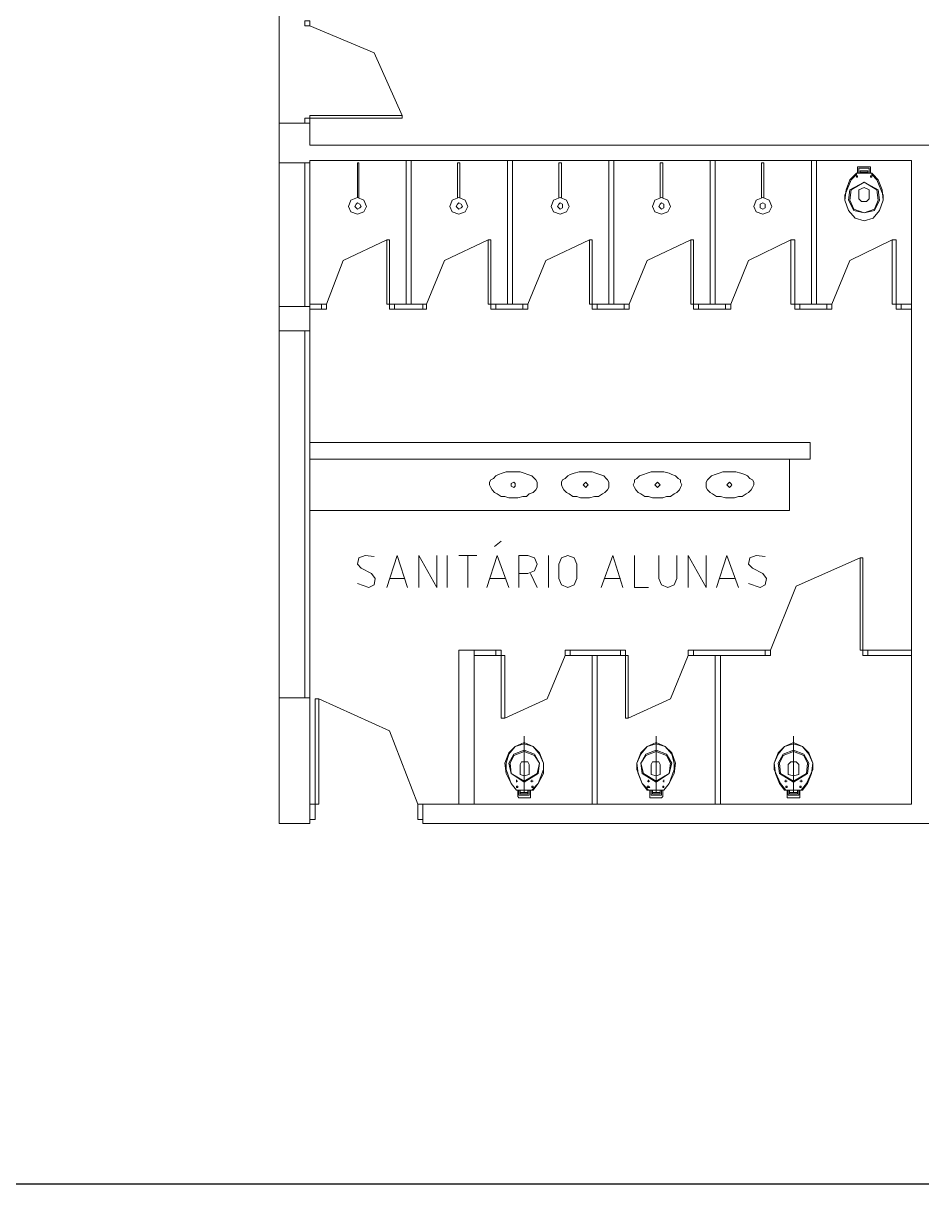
# Model space of a CAD drawing. Header units: millimetres. Extents: x 379 to 563, y 812 to 870.
# Drawn here: x 452.51 to 461.28, y 811.98 to 823.32 of the extents above; entities that cross this region are included whole.
import ezdxf

# ---------------------------------------------------------------- set-up
doc = ezdxf.new("R2010")
doc.units = ezdxf.units.MM

msp = doc.modelspace()

# ---------------------------------------------------------------- linework, layer by layer
msp.add_line((451.749, 811.979), (468.86, 811.979))
at = {"color": 7, "lineweight": 0}
for points in [[(455.306, 815.5), (455.005, 815.5), (455.005, 837.794)], [(455.256, 823.29), (455.306, 823.29), (455.306, 823.34), (455.256, 823.34), (455.256, 823.29), (455.256, 823.29)], [(456.207, 822.414), (455.932, 823.027), (455.306, 823.29)], [(455.005, 822.338), (455.306, 822.338)], [(455.256, 822.338), (455.306, 822.338), (455.306, 822.388), (455.256, 822.388), (455.256, 822.338), (455.256, 822.338)], [(455.306, 822.388), (456.207, 822.388), (456.207, 822.414), (455.306, 822.414), (455.306, 822.388), (455.306, 822.388)], [(455.306, 822.125), (455.306, 822.338)], [(467.367, 822.125), (455.306, 822.125)], [(455.306, 821.975), (461.18, 821.975)], [(455.306, 815.5), (455.306, 821.975)], [(456.245, 820.572), (456.245, 821.975)], [(456.295, 820.572), (456.295, 821.975)], [(457.234, 820.572), (457.234, 821.975)], [(457.285, 820.572), (457.285, 821.975)], [(458.224, 820.572), (458.224, 821.975)], [(458.274, 820.572), (458.274, 821.975)], [(459.213, 820.572), (459.213, 821.975)], [(459.264, 820.572), (459.264, 821.975)], [(460.203, 820.572), (460.203, 821.975)], [(460.253, 820.572), (460.253, 821.975)], [(461.18, 821.975), (461.18, 815.688)], [(455.005, 821.95), (455.306, 821.95)], [(455.256, 820.547), (455.256, 821.95)], [(455.769, 821.612), (455.769, 821.95), (455.782, 821.95), (455.782, 821.612)], [(456.746, 821.612), (456.746, 821.95), (456.771, 821.95), (456.771, 821.612)], [(457.735, 821.612), (457.735, 821.95), (457.761, 821.95), (457.761, 821.612)], [(458.725, 821.612), (458.725, 821.95), (458.75, 821.95), (458.75, 821.612)], [(459.714, 821.612), (459.714, 821.95), (459.739, 821.95), (459.739, 821.612)], [(460.579, 821.787), (460.541, 821.687), (460.529, 821.587), (460.566, 821.487), (460.629, 821.412), (460.716, 821.386), (460.804, 821.412), (460.867, 821.487), (460.904, 821.587), (460.892, 821.687), (460.854, 821.787), (460.804, 821.837), (460.792, 821.85), (460.779, 821.85), (460.779, 821.9)], [(460.654, 821.9), (460.654, 821.85), (460.641, 821.85), (460.629, 821.837)], [(460.666, 821.913), (460.654, 821.913), (460.654, 821.9)], [(460.766, 821.913), (460.716, 821.913), (460.666, 821.913)], [(460.766, 821.9), (460.716, 821.9), (460.666, 821.9)], [(460.666, 821.9), (460.666, 821.887)], [(460.666, 821.887), (460.666, 821.85)], [(460.679, 821.85), (460.679, 821.862), (460.679, 821.875), (460.716, 821.875)], [(460.754, 821.862), (460.716, 821.862), (460.679, 821.862)], [(460.754, 821.85), (460.754, 821.862), (460.754, 821.875), (460.716, 821.875)], [(460.779, 821.9), (460.779, 821.913), (460.766, 821.913)], [(460.766, 821.887), (460.766, 821.9)], [(460.766, 821.85), (460.766, 821.887)], [(460.716, 821.386), (460.629, 821.412), (460.566, 821.487), (460.529, 821.587), (460.529, 821.637), (460.591, 821.787), (460.641, 821.837), (460.641, 821.85)], [(460.629, 821.837), (460.579, 821.787)], [(460.716, 821.762), (460.579, 821.687)], [(460.716, 821.762), (460.591, 821.687)], [(460.654, 821.812), (460.654, 821.825), (460.641, 821.825), (460.641, 821.812), (460.654, 821.812), (460.654, 821.812)], [(460.654, 821.85), (460.716, 821.85)], [(460.779, 821.85), (460.716, 821.85)], [(460.854, 821.687), (460.716, 821.762)], [(460.842, 821.687), (460.716, 821.762)], [(460.792, 821.812), (460.792, 821.825), (460.779, 821.825), (460.779, 821.812), (460.792, 821.812), (460.792, 821.812)], [(460.792, 821.837), (460.792, 821.85)], [(460.842, 821.787), (460.792, 821.837)], [(460.904, 821.637), (460.842, 821.787)], [(460.579, 821.687), (460.566, 821.587)], [(460.591, 821.687), (460.579, 821.587)], [(460.766, 821.687), (460.716, 821.712), (460.666, 821.687)], [(460.666, 821.687), (460.666, 821.599), (460.691, 821.574)], [(460.741, 821.574), (460.766, 821.599), (460.766, 821.687)], [(460.854, 821.587), (460.842, 821.687)], [(460.867, 821.587), (460.854, 821.687)], [(460.904, 821.587), (460.904, 821.637)], [(455.857, 821.524), (455.832, 821.587), (455.769, 821.612), (455.706, 821.587), (455.681, 821.524), (455.706, 821.474), (455.769, 821.449), (455.832, 821.474), (455.857, 821.524), (455.857, 821.524)], [(455.807, 821.524), (455.794, 821.549), (455.769, 821.562), (455.757, 821.549), (455.744, 821.524), (455.757, 821.512), (455.769, 821.499), (455.794, 821.512), (455.807, 821.524), (455.807, 821.524)], [(456.846, 821.524), (456.821, 821.587), (456.759, 821.612), (456.696, 821.587), (456.671, 821.524), (456.696, 821.474), (456.759, 821.449), (456.821, 821.474), (456.846, 821.524), (456.846, 821.524)], [(456.796, 821.524), (456.784, 821.549), (456.759, 821.562), (456.746, 821.549), (456.733, 821.524), (456.746, 821.512), (456.759, 821.499), (456.784, 821.512), (456.796, 821.524), (456.796, 821.524)], [(457.836, 821.524), (457.811, 821.587), (457.748, 821.612), (457.685, 821.587), (457.66, 821.524), (457.685, 821.474), (457.748, 821.449), (457.811, 821.474), (457.836, 821.524), (457.836, 821.524)], [(457.773, 821.524), (457.773, 821.549), (457.748, 821.562), (457.735, 821.549), (457.723, 821.524), (457.735, 821.512), (457.748, 821.499), (457.773, 821.512), (457.773, 821.524), (457.773, 821.524)], [(458.825, 821.524), (458.8, 821.587), (458.737, 821.612), (458.675, 821.587), (458.65, 821.524), (458.675, 821.474), (458.737, 821.449), (458.8, 821.474), (458.825, 821.524), (458.825, 821.524)], [(458.763, 821.524), (458.763, 821.549), (458.737, 821.562), (458.725, 821.549), (458.712, 821.524), (458.725, 821.512), (458.737, 821.499), (458.763, 821.512), (458.763, 821.524), (458.763, 821.524)], [(459.815, 821.524), (459.79, 821.587), (459.727, 821.612), (459.664, 821.587), (459.639, 821.524), (459.664, 821.474), (459.727, 821.449), (459.79, 821.474), (459.815, 821.524), (459.815, 821.524)], [(459.752, 821.524), (459.752, 821.549), (459.727, 821.562), (459.702, 821.549), (459.702, 821.524), (459.702, 821.512), (459.727, 821.499), (459.752, 821.512), (459.752, 821.524), (459.752, 821.524)], [(460.566, 821.587), (460.616, 821.487)], [(460.579, 821.587), (460.616, 821.499)], [(460.691, 821.574), (460.741, 821.574)], [(460.817, 821.487), (460.867, 821.587)], [(460.817, 821.499), (460.854, 821.587)], [(460.867, 821.487), (460.904, 821.587)], [(460.616, 821.499), (460.716, 821.462)], [(460.616, 821.487), (460.716, 821.462)], [(460.716, 821.462), (460.817, 821.499)], [(460.716, 821.462), (460.817, 821.487)], [(460.716, 821.386), (460.804, 821.412)], [(460.804, 821.412), (460.867, 821.487)], [(456.057, 821.199), (455.631, 820.998), (455.468, 820.572)], [(456.057, 820.572), (456.082, 820.572), (456.082, 821.199), (456.057, 821.199), (456.057, 820.572), (456.057, 820.572)], [(457.047, 821.199), (456.621, 820.998), (456.445, 820.572)], [(457.047, 820.572), (457.072, 820.572), (457.072, 821.199), (457.047, 821.199), (457.047, 820.572), (457.047, 820.572)], [(458.036, 821.199), (457.61, 820.998), (457.435, 820.572)], [(458.036, 820.572), (458.061, 820.572), (458.061, 821.199), (458.036, 821.199), (458.036, 820.572), (458.036, 820.572)], [(459.026, 821.199), (458.6, 820.998), (458.424, 820.572)], [(459.026, 820.572), (459.051, 820.572), (459.051, 821.199), (459.026, 821.199), (459.026, 820.572), (459.026, 820.572)], [(460.002, 821.199), (459.589, 820.998), (459.414, 820.572)], [(460.002, 820.572), (460.04, 820.572), (460.04, 821.199), (460.002, 821.199), (460.002, 820.572), (460.002, 820.572)], [(460.992, 821.199), (460.579, 820.998), (460.403, 820.572)], [(460.992, 820.572), (461.03, 820.572), (461.03, 821.199), (460.992, 821.199), (460.992, 820.572), (460.992, 820.572)], [(455.005, 820.547), (455.306, 820.547)], [(455.306, 820.572), (455.418, 820.572)], [(455.306, 820.522), (455.418, 820.522)], [(455.418, 820.522), (455.468, 820.522), (455.468, 820.572), (455.418, 820.572), (455.418, 820.522), (455.418, 820.522)], [(456.082, 820.522), (456.132, 820.522), (456.132, 820.572), (456.082, 820.572), (456.082, 820.522), (456.082, 820.522)], [(456.132, 820.572), (456.408, 820.572)], [(456.132, 820.522), (456.245, 820.522)], [(456.245, 820.522), (456.408, 820.522)], [(456.408, 820.522), (456.445, 820.522), (456.445, 820.572), (456.408, 820.572), (456.408, 820.522), (456.408, 820.522)], [(457.072, 820.522), (457.122, 820.522), (457.122, 820.572), (457.072, 820.572), (457.072, 820.522), (457.072, 820.522)], [(457.122, 820.572), (457.385, 820.572)], [(457.122, 820.522), (457.234, 820.522)], [(457.234, 820.522), (457.385, 820.522)], [(457.385, 820.522), (457.435, 820.522), (457.435, 820.572), (457.385, 820.572), (457.385, 820.522), (457.385, 820.522)], [(458.061, 820.522), (458.111, 820.522), (458.111, 820.572), (458.061, 820.572), (458.061, 820.522), (458.061, 820.522)], [(458.111, 820.572), (458.374, 820.572)], [(458.111, 820.522), (458.224, 820.522)], [(458.224, 820.522), (458.374, 820.522)], [(458.374, 820.522), (458.424, 820.522), (458.424, 820.572), (458.374, 820.572), (458.374, 820.522), (458.374, 820.522)], [(459.051, 820.522), (459.101, 820.522), (459.101, 820.572), (459.051, 820.572), (459.051, 820.522), (459.051, 820.522)], [(459.101, 820.572), (459.364, 820.572)], [(459.101, 820.522), (459.213, 820.522)], [(459.213, 820.522), (459.364, 820.522)], [(459.364, 820.522), (459.414, 820.522), (459.414, 820.572), (459.364, 820.572), (459.364, 820.522), (459.364, 820.522)], [(460.04, 820.522), (460.09, 820.522), (460.09, 820.572), (460.04, 820.572), (460.04, 820.522), (460.04, 820.522)], [(460.09, 820.572), (460.353, 820.572)], [(460.09, 820.522), (460.203, 820.522)], [(460.203, 820.522), (460.353, 820.522)], [(460.353, 820.522), (460.403, 820.522), (460.403, 820.572), (460.353, 820.572), (460.353, 820.522), (460.353, 820.522)], [(461.03, 820.522), (461.08, 820.522), (461.08, 820.572), (461.03, 820.572), (461.03, 820.522), (461.03, 820.522)], [(461.08, 820.572), (461.18, 820.572)], [(461.08, 820.522), (461.18, 820.522)], [(455.005, 820.309), (455.306, 820.309)], [(455.256, 816.727), (455.256, 820.309)], [(455.306, 819.22), (460.19, 819.22)], [(460.19, 819.22), (460.19, 819.057)], [(455.306, 819.057), (460.19, 819.057)], [(459.99, 819.057), (459.99, 818.556)], [(457.297, 818.681), (457.335, 818.681), (457.385, 818.694), (457.422, 818.694), (457.447, 818.719), (457.485, 818.731), (457.51, 818.756), (457.523, 818.781), (457.523, 818.806), (457.523, 818.831), (457.51, 818.856), (457.498, 818.869), (457.472, 818.894), (457.435, 818.907), (457.397, 818.919), (457.36, 818.932), (457.31, 818.932), (457.272, 818.932), (457.222, 818.932), (457.184, 818.919), (457.147, 818.907), (457.122, 818.894), (457.097, 818.869), (457.072, 818.856), (457.059, 818.831), (457.059, 818.806), (457.072, 818.781), (457.084, 818.756), (457.109, 818.731), (457.134, 818.719), (457.172, 818.694), (457.209, 818.694), (457.247, 818.681), (457.297, 818.681), (457.297, 818.681)], [(457.999, 818.681), (458.036, 818.681), (458.086, 818.694), (458.124, 818.694), (458.161, 818.719), (458.186, 818.731), (458.211, 818.756), (458.224, 818.781), (458.224, 818.806), (458.224, 818.831), (458.211, 818.856), (458.199, 818.869), (458.174, 818.894), (458.136, 818.907), (458.099, 818.919), (458.061, 818.932), (458.024, 818.932), (457.973, 818.932), (457.936, 818.932), (457.886, 818.919), (457.848, 818.907), (457.823, 818.894), (457.798, 818.869), (457.773, 818.856), (457.761, 818.831), (457.761, 818.806), (457.773, 818.781), (457.786, 818.756), (457.811, 818.731), (457.836, 818.719), (457.873, 818.694), (457.911, 818.694), (457.948, 818.681), (457.999, 818.681), (457.999, 818.681)], [(458.7, 818.681), (458.75, 818.681), (458.788, 818.694), (458.825, 818.694), (458.863, 818.719), (458.888, 818.731), (458.913, 818.756), (458.925, 818.781), (458.938, 818.806), (458.925, 818.831), (458.925, 818.856), (458.9, 818.869), (458.875, 818.894), (458.838, 818.907), (458.813, 818.919), (458.763, 818.932), (458.725, 818.932), (458.675, 818.932), (458.637, 818.932), (458.6, 818.919), (458.562, 818.907), (458.525, 818.894), (458.499, 818.869), (458.474, 818.856), (458.474, 818.831), (458.462, 818.806), (458.474, 818.781), (458.487, 818.756), (458.512, 818.731), (458.537, 818.719), (458.575, 818.694), (458.612, 818.694), (458.65, 818.681), (458.7, 818.681), (458.7, 818.681)], [(459.401, 818.681), (459.451, 818.681), (459.489, 818.694), (459.527, 818.694), (459.564, 818.719), (459.589, 818.731), (459.614, 818.756), (459.627, 818.781), (459.639, 818.806), (459.639, 818.831), (459.627, 818.856), (459.602, 818.869), (459.577, 818.894), (459.552, 818.907), (459.514, 818.919), (459.464, 818.932), (459.426, 818.932), (459.376, 818.932), (459.339, 818.932), (459.301, 818.919), (459.264, 818.907), (459.226, 818.894), (459.201, 818.869), (459.188, 818.856), (459.176, 818.831), (459.176, 818.806), (459.176, 818.781), (459.188, 818.756), (459.213, 818.731), (459.238, 818.719), (459.276, 818.694), (459.314, 818.694), (459.364, 818.681), (459.401, 818.681), (459.401, 818.681)], [(457.31, 818.806), (457.31, 818.819), (457.297, 818.831), (457.272, 818.819), (457.272, 818.806), (457.272, 818.794), (457.297, 818.781), (457.31, 818.794), (457.31, 818.806), (457.31, 818.806)], [(458.024, 818.806), (458.011, 818.819), (457.999, 818.831), (457.986, 818.819), (457.973, 818.806), (457.986, 818.794), (457.999, 818.781), (458.011, 818.794), (458.024, 818.806), (458.024, 818.806)], [(458.725, 818.806), (458.712, 818.819), (458.7, 818.831), (458.687, 818.819), (458.675, 818.806), (458.687, 818.794), (458.7, 818.781), (458.712, 818.794), (458.725, 818.806), (458.725, 818.806)], [(459.426, 818.806), (459.414, 818.819), (459.401, 818.831), (459.389, 818.819), (459.376, 818.806), (459.389, 818.794), (459.401, 818.781), (459.414, 818.794), (459.426, 818.806), (459.426, 818.806)], [(455.306, 818.556), (459.99, 818.556)], [(457.109, 818.205), (457.172, 818.255)], [(455.932, 818.105), (455.844, 818.117), (455.782, 818.092), (455.769, 818.03), (455.807, 817.992), (455.907, 817.942)], [(456.057, 817.804), (456.157, 818.117), (456.258, 817.804)], [(456.37, 817.804), (456.37, 818.117), (456.546, 817.804), (456.546, 818.117)], [(456.646, 817.804), (456.646, 818.117)], [(456.759, 818.117), (456.934, 818.117)], [(456.846, 817.804), (456.846, 818.117)], [(457.034, 817.804), (457.134, 818.117), (457.247, 817.804)], [(457.347, 817.804), (457.347, 818.117), (457.435, 818.117)], [(457.435, 817.942), (457.498, 817.967), (457.523, 818.03), (457.498, 818.092), (457.435, 818.117)], [(457.635, 817.804), (457.635, 818.117)], [(457.911, 818.03), (457.886, 818.092), (457.823, 818.117), (457.761, 818.092), (457.735, 818.03)], [(458.149, 817.804), (458.262, 818.117), (458.362, 817.804)], [(458.474, 818.117), (458.474, 817.804), (458.612, 817.804)], [(458.712, 818.117), (458.712, 817.892), (458.737, 817.829), (458.8, 817.804), (458.863, 817.829), (458.888, 817.892), (458.888, 818.117)], [(459, 817.804), (459, 818.117), (459.176, 817.804), (459.176, 818.117)], [(459.276, 817.804), (459.376, 818.117), (459.489, 817.804)], [(459.752, 818.105), (459.664, 818.117), (459.602, 818.092), (459.589, 818.03), (459.627, 817.992), (459.727, 817.942)], [(457.735, 817.892), (457.735, 818.03)], [(457.911, 818.03), (457.911, 817.892)], [(460.679, 818.092), (460.053, 817.817), (459.802, 817.191)], [(460.679, 817.191), (460.704, 817.191), (460.704, 818.092), (460.679, 818.092), (460.679, 817.191), (460.679, 817.191)], [(455.882, 817.804), (455.932, 817.829), (455.944, 817.892), (455.907, 817.942)], [(456.232, 817.892), (456.082, 817.892)], [(457.209, 817.892), (457.059, 817.892)], [(457.435, 817.942), (457.347, 817.942)], [(457.46, 817.942), (457.523, 817.804)], [(457.735, 817.892), (457.761, 817.829), (457.823, 817.804), (457.886, 817.829), (457.911, 817.892)], [(458.337, 817.892), (458.186, 817.892)], [(459.451, 817.892), (459.301, 817.892)], [(459.702, 817.804), (459.752, 817.829), (459.765, 817.892), (459.727, 817.942)], [(455.769, 817.842), (455.882, 817.804)], [(459.589, 817.842), (459.702, 817.804)], [(456.759, 815.688), (456.759, 817.191)], [(456.759, 817.191), (456.909, 817.191)], [(456.909, 817.191), (457.122, 817.191)], [(456.909, 815.688), (456.909, 817.191)], [(456.909, 817.141), (457.122, 817.141)], [(457.172, 817.191), (457.122, 817.191), (457.122, 817.141), (457.172, 817.141), (457.172, 817.191), (457.172, 817.191)], [(457.209, 817.141), (457.172, 817.141), (457.172, 816.527), (457.209, 816.527), (457.209, 817.141), (457.209, 817.141)], [(457.209, 816.527), (457.623, 816.715), (457.798, 817.141)], [(457.848, 817.191), (457.798, 817.191), (457.798, 817.141), (457.848, 817.141), (457.848, 817.191), (457.848, 817.191)], [(457.848, 817.191), (458.337, 817.191)], [(457.848, 817.141), (458.337, 817.141)], [(458.061, 817.141), (458.061, 815.688)], [(458.111, 817.141), (458.111, 815.688)], [(458.387, 817.191), (458.337, 817.191), (458.337, 817.141), (458.387, 817.141), (458.387, 817.191), (458.387, 817.191)], [(458.412, 817.141), (458.387, 817.141), (458.387, 816.527), (458.412, 816.527), (458.412, 817.141), (458.412, 817.141)], [(458.412, 816.527), (458.825, 816.715), (459, 817.141)], [(459.051, 817.191), (459, 817.191), (459, 817.141), (459.051, 817.141), (459.051, 817.191), (459.051, 817.191)], [(459.051, 817.191), (459.752, 817.191)], [(459.051, 817.141), (459.752, 817.141)], [(459.264, 817.141), (459.264, 815.688)], [(459.314, 817.141), (459.314, 815.688)], [(459.752, 817.141), (459.802, 817.141), (459.802, 817.191), (459.752, 817.191), (459.752, 817.141), (459.752, 817.141)], [(460.704, 817.141), (460.754, 817.141), (460.754, 817.191), (460.704, 817.191), (460.704, 817.141), (460.704, 817.141)], [(460.754, 817.191), (461.18, 817.191)], [(460.754, 817.141), (461.18, 817.141)], [(455.005, 816.727), (455.306, 816.727)], [(455.356, 815.688), (455.393, 815.688), (455.393, 816.715), (455.356, 816.715), (455.356, 815.688), (455.356, 815.688)], [(456.358, 815.688), (456.082, 816.402), (455.393, 816.715)], [(457.397, 816.351), (457.397, 815.8)], [(458.687, 816.351), (458.687, 815.8)], [(460.028, 816.351), (460.028, 815.8)], [(457.247, 816.189), (457.209, 816.088)], [(457.31, 816.251), (457.247, 816.189)], [(457.31, 816.251), (457.247, 816.176)], [(457.397, 816.214), (457.297, 816.176)], [(457.397, 816.201), (457.297, 816.164)], [(457.397, 816.289), (457.31, 816.251)], [(457.397, 816.276), (457.31, 816.251)], [(457.485, 816.251), (457.397, 816.289)], [(457.485, 816.251), (457.397, 816.276)], [(457.498, 816.176), (457.397, 816.214)], [(457.498, 816.164), (457.397, 816.201)], [(457.548, 816.189), (457.485, 816.251)], [(457.548, 816.176), (457.485, 816.251)], [(457.585, 816.088), (457.548, 816.189)], [(458.813, 815.888), (458.863, 815.988), (458.875, 816.088), (458.838, 816.189), (458.775, 816.251), (458.687, 816.289), (458.6, 816.251), (458.537, 816.189), (458.499, 816.088), (458.512, 815.988), (458.55, 815.888), (458.6, 815.825), (458.612, 815.825), (458.625, 815.825), (458.625, 815.763)], [(458.6, 816.251), (458.537, 816.176)], [(458.687, 816.214), (458.587, 816.176)], [(458.687, 816.201), (458.587, 816.164)], [(458.687, 816.276), (458.6, 816.251)], [(458.687, 816.276), (458.775, 816.251), (458.838, 816.176), (458.863, 816.088), (458.863, 816.026), (458.813, 815.888), (458.763, 815.825), (458.75, 815.825)], [(458.788, 816.176), (458.687, 816.214)], [(458.788, 816.164), (458.687, 816.201)], [(460.165, 815.888), (460.203, 815.988), (460.215, 816.088), (460.178, 816.189), (460.115, 816.251), (460.028, 816.289), (459.94, 816.251), (459.877, 816.189), (459.84, 816.088), (459.852, 815.988), (459.89, 815.888), (459.94, 815.825), (459.952, 815.825), (459.965, 815.825), (459.965, 815.763)], [(459.94, 816.251), (459.877, 816.176)], [(460.028, 816.214), (459.927, 816.176)], [(460.028, 816.201), (459.927, 816.164)], [(460.028, 816.276), (459.94, 816.251)], [(460.028, 816.276), (460.115, 816.251), (460.178, 816.176), (460.215, 816.088), (460.215, 816.026), (460.153, 815.888), (460.103, 815.825)], [(460.128, 816.176), (460.028, 816.214)], [(460.128, 816.164), (460.028, 816.201)], [(457.209, 816.088), (457.222, 815.988)], [(457.247, 816.176), (457.222, 816.088)], [(457.222, 816.088), (457.222, 816.026)], [(457.297, 816.176), (457.247, 816.088)], [(457.247, 816.088), (457.272, 815.988)], [(457.297, 816.164), (457.26, 816.088)], [(457.26, 816.088), (457.272, 815.988)], [(457.372, 816.101), (457.36, 816.076)], [(457.36, 816.076), (457.36, 815.976)], [(457.435, 816.101), (457.372, 816.101)], [(457.447, 816.076), (457.435, 816.101)], [(457.447, 815.976), (457.447, 816.076)], [(457.548, 816.088), (457.498, 816.176)], [(457.548, 816.088), (457.498, 816.164)], [(457.523, 815.988), (457.548, 816.088)], [(457.535, 815.988), (457.548, 816.088)], [(457.585, 816.088), (457.548, 816.176)], [(457.585, 815.988), (457.585, 816.088)], [(457.585, 816.026), (457.585, 816.088)], [(458.537, 816.176), (458.499, 816.088)], [(458.499, 816.088), (458.499, 816.026)], [(458.587, 816.176), (458.537, 816.088)], [(458.587, 816.164), (458.537, 816.088)], [(458.537, 816.088), (458.562, 815.988)], [(458.537, 816.088), (458.55, 815.988)], [(458.65, 816.101), (458.637, 816.076), (458.637, 815.976)], [(458.712, 816.101), (458.65, 816.101)], [(458.725, 815.976), (458.725, 816.076), (458.712, 816.101)], [(458.838, 816.088), (458.788, 816.176)], [(458.825, 816.088), (458.788, 816.164)], [(458.813, 815.988), (458.825, 816.088)], [(458.813, 815.988), (458.838, 816.088)], [(459.877, 816.176), (459.84, 816.088)], [(459.84, 816.088), (459.84, 816.026)], [(459.927, 816.176), (459.877, 816.088)], [(459.877, 816.088), (459.89, 815.988)], [(459.927, 816.164), (459.89, 816.088)], [(459.89, 816.088), (459.902, 815.988)], [(460.002, 816.101), (459.977, 816.076), (459.977, 815.976)], [(460.053, 816.101), (460.002, 816.101)], [(460.078, 815.976), (460.078, 816.076), (460.053, 816.101)], [(460.178, 816.088), (460.128, 816.176)], [(460.165, 816.088), (460.128, 816.164)], [(460.153, 815.988), (460.165, 816.088)], [(460.165, 815.988), (460.178, 816.088)], [(457.222, 816.026), (457.272, 815.888)], [(457.222, 815.988), (457.272, 815.888)], [(457.272, 815.988), (457.397, 815.901)], [(457.272, 815.988), (457.397, 815.913)], [(457.36, 815.976), (457.397, 815.963), (457.447, 815.976)], [(457.397, 815.901), (457.535, 815.988)], [(457.397, 815.913), (457.523, 815.988)], [(457.535, 815.888), (457.585, 816.026)], [(457.535, 815.888), (457.585, 815.988)], [(458.499, 816.026), (458.55, 815.888)], [(458.55, 815.988), (458.687, 815.901)], [(458.562, 815.988), (458.687, 815.913)], [(458.637, 815.976), (458.687, 815.963), (458.725, 815.976)], [(458.687, 815.913), (458.813, 815.988)], [(458.687, 815.901), (458.813, 815.988)], [(459.84, 816.026), (459.902, 815.888)], [(459.89, 815.988), (460.028, 815.901)], [(459.902, 815.988), (460.028, 815.913)], [(459.977, 815.976), (460.028, 815.963), (460.078, 815.976)], [(460.028, 815.913), (460.153, 815.988)], [(460.028, 815.901), (460.165, 815.988)], [(457.272, 815.888), (457.322, 815.825)], [(457.272, 815.888), (457.322, 815.825)], [(457.322, 815.926), (457.322, 815.901)], [(457.322, 815.913), (457.335, 815.913)], [(457.335, 815.85), (457.335, 815.863), (457.322, 815.863), (457.322, 815.85), (457.335, 815.85), (457.335, 815.85)], [(457.485, 815.913), (457.46, 815.913)], [(457.472, 815.926), (457.472, 815.901)], [(457.472, 815.825), (457.535, 815.888)], [(457.485, 815.85), (457.485, 815.863), (457.472, 815.863), (457.472, 815.85), (457.485, 815.85), (457.485, 815.85)], [(457.485, 815.825), (457.535, 815.888)], [(458.55, 815.888), (458.612, 815.825)], [(458.6, 815.913), (458.625, 815.913)], [(458.625, 815.85), (458.612, 815.863), (458.6, 815.863), (458.6, 815.85), (458.612, 815.85), (458.625, 815.85), (458.625, 815.85)], [(458.612, 815.926), (458.612, 815.901)], [(458.763, 815.913), (458.75, 815.913)], [(458.763, 815.85), (458.763, 815.863), (458.75, 815.863), (458.75, 815.85), (458.763, 815.85), (458.763, 815.85)], [(458.763, 815.926), (458.763, 815.901)], [(458.763, 815.825), (458.813, 815.888)], [(459.902, 815.888), (459.952, 815.825)], [(459.94, 815.913), (459.965, 815.913)], [(459.952, 815.926), (459.952, 815.901)], [(459.965, 815.85), (459.965, 815.863), (459.952, 815.863), (459.952, 815.85), (459.965, 815.85), (459.965, 815.85)], [(460.115, 815.913), (460.09, 815.913)], [(460.103, 815.85), (460.103, 815.863), (460.09, 815.863), (460.09, 815.85), (460.103, 815.85), (460.103, 815.85)], [(460.103, 815.926), (460.103, 815.901)], [(460.115, 815.825), (460.165, 815.888)], [(457.322, 815.825), (457.335, 815.825)], [(457.322, 815.825), (457.335, 815.825)], [(457.335, 815.825), (457.397, 815.825)], [(457.335, 815.825), (457.335, 815.763)], [(457.335, 815.763), (457.347, 815.75)], [(457.347, 815.825), (457.347, 815.775)], [(457.347, 815.775), (457.36, 815.775)], [(457.347, 815.75), (457.397, 815.75)], [(457.36, 815.813), (457.36, 815.825)], [(457.36, 815.813), (457.36, 815.8)], [(457.36, 815.8), (457.36, 815.788)], [(457.36, 815.8), (457.397, 815.8)], [(457.36, 815.788), (457.372, 815.788)], [(457.36, 815.775), (457.397, 815.775)], [(457.372, 815.788), (457.397, 815.788)], [(457.46, 815.825), (457.397, 815.825)], [(457.397, 815.8), (457.435, 815.8)], [(457.435, 815.788), (457.397, 815.788)], [(457.397, 815.775), (457.447, 815.775)], [(457.397, 815.75), (457.447, 815.75)], [(457.447, 815.825), (457.435, 815.825), (457.435, 815.813)], [(457.435, 815.813), (457.435, 815.8)], [(457.435, 815.788), (457.435, 815.8)], [(457.447, 815.775), (457.447, 815.825)], [(457.447, 815.75), (457.46, 815.75), (457.46, 815.763)], [(457.46, 815.825), (457.472, 815.825)], [(457.46, 815.763), (457.46, 815.825)], [(457.472, 815.825), (457.485, 815.825)], [(458.625, 815.825), (458.687, 815.825)], [(458.625, 815.763), (458.625, 815.75), (458.637, 815.75)], [(458.637, 815.825), (458.637, 815.775)], [(458.65, 815.813), (458.65, 815.825), (458.637, 815.825)], [(458.637, 815.775), (458.687, 815.775), (458.725, 815.775)], [(458.637, 815.75), (458.687, 815.75), (458.737, 815.75)], [(458.65, 815.813), (458.65, 815.8), (458.65, 815.788), (458.687, 815.788)], [(458.65, 815.8), (458.687, 815.8), (458.725, 815.8)], [(458.75, 815.825), (458.687, 815.825)], [(458.725, 815.813), (458.725, 815.8), (458.725, 815.788), (458.712, 815.788), (458.687, 815.788)], [(458.725, 815.825), (458.725, 815.813)], [(458.725, 815.775), (458.737, 815.775)], [(458.737, 815.775), (458.737, 815.825)], [(458.737, 815.75), (458.75, 815.763)], [(458.75, 815.763), (458.75, 815.825), (458.763, 815.825)], [(459.965, 815.825), (460.028, 815.825)], [(459.965, 815.763), (459.965, 815.75), (459.977, 815.75)], [(459.977, 815.825), (459.977, 815.775)], [(459.977, 815.775), (460.028, 815.775), (460.078, 815.775)], [(459.977, 815.75), (460.028, 815.75), (460.078, 815.75)], [(459.99, 815.813), (459.99, 815.825)], [(459.99, 815.813), (459.99, 815.8), (459.99, 815.788), (460.028, 815.788)], [(459.99, 815.8), (460.028, 815.8), (460.065, 815.8)], [(460.09, 815.825), (460.028, 815.825)], [(460.065, 815.813), (460.065, 815.8), (460.065, 815.788), (460.028, 815.788)], [(460.065, 815.825), (460.065, 815.813)], [(460.078, 815.775), (460.078, 815.825)], [(460.078, 815.75), (460.09, 815.75), (460.09, 815.763)], [(460.09, 815.763), (460.09, 815.825), (460.103, 815.825), (460.115, 815.825)], [(455.306, 815.537), (455.356, 815.537), (455.356, 815.688), (455.306, 815.688), (455.306, 815.537), (455.306, 815.537)], [(456.358, 815.537), (456.408, 815.537), (456.408, 815.688), (456.358, 815.688), (456.358, 815.537), (456.358, 815.537)], [(456.408, 815.688), (456.408, 815.5)], [(456.408, 815.688), (461.18, 815.688)], [(456.408, 815.5), (466.265, 815.5)]]:
    msp.add_lwpolyline(points, dxfattribs=at)

doc.saveas('drawing.dxf')
